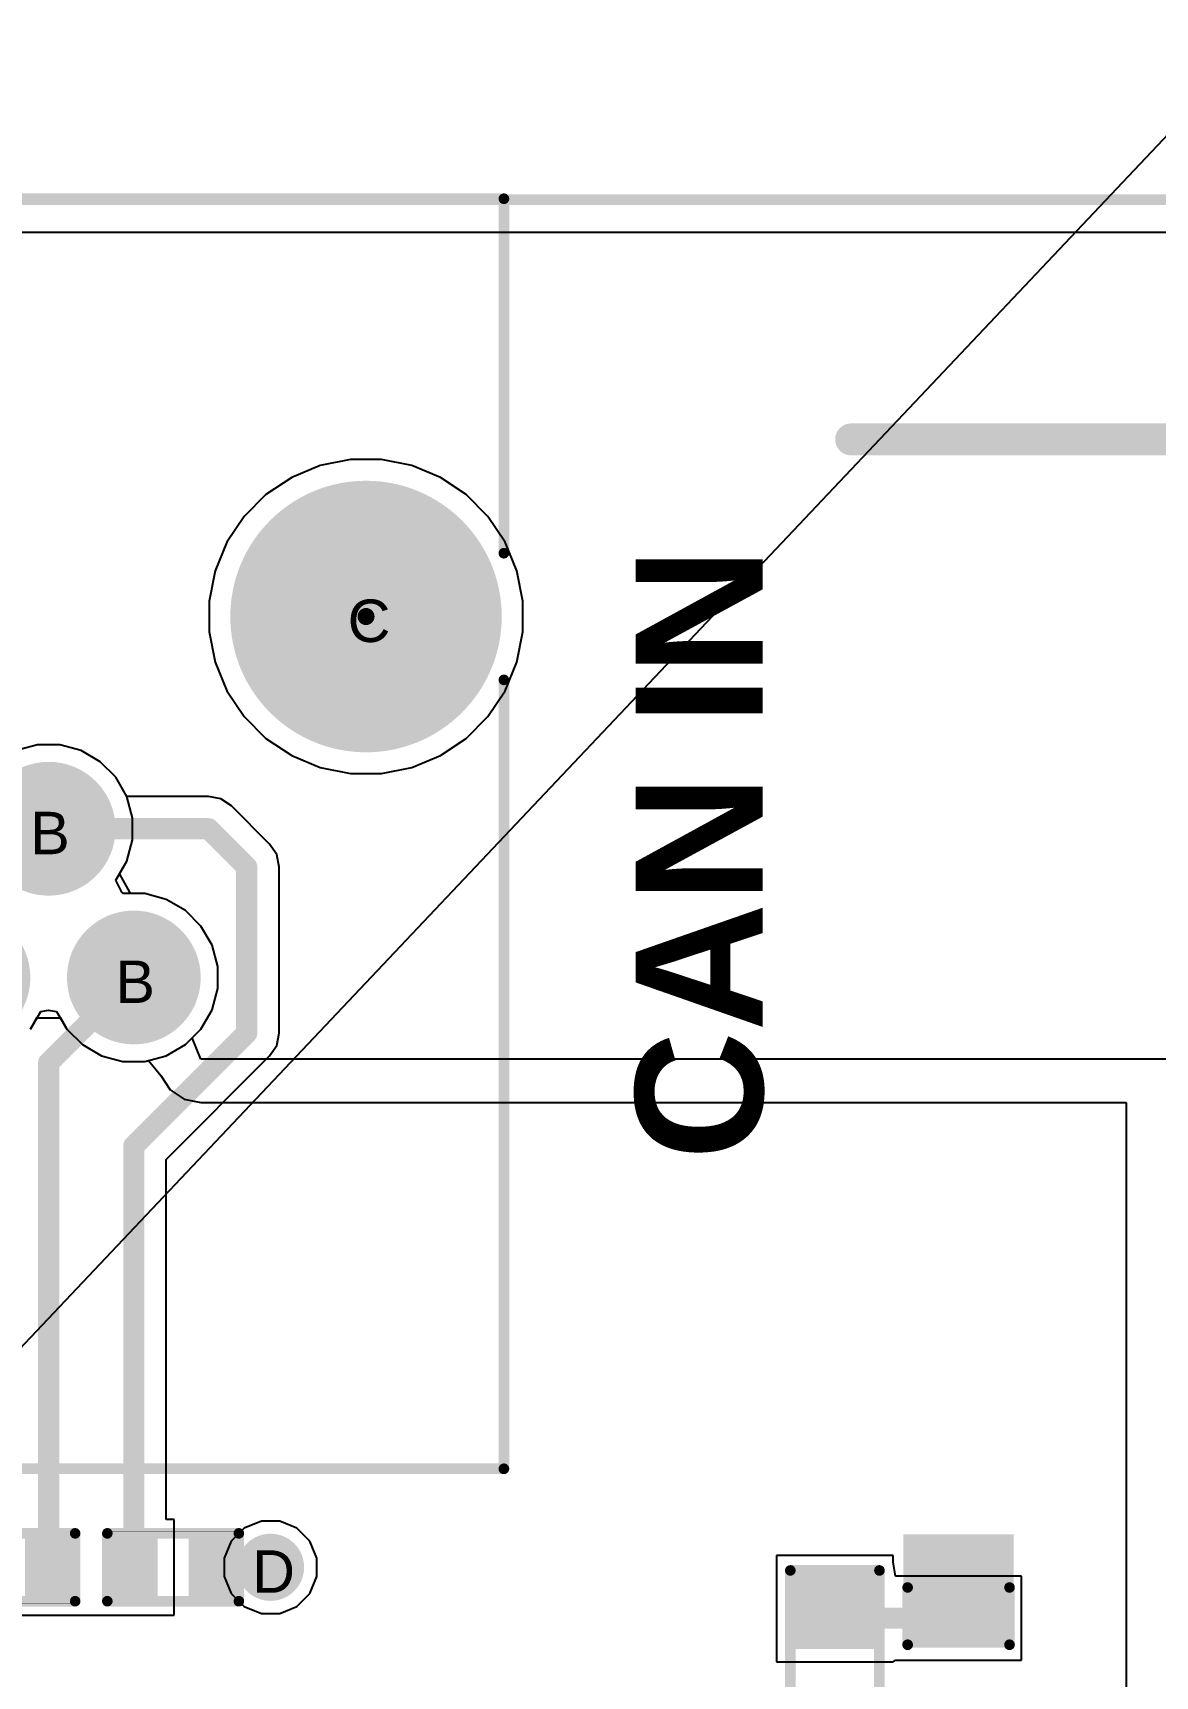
# Model space of a CAD drawing. Header units: inches. Extents: x 0 to 5032, y 0 to 5323.
# Drawn here: x 107.4 to 120.84, y 112.33 to 132 of the extents above; entities that cross this region are included whole.
import ezdxf

# ---------------------------------------------------------------- set-up
doc = ezdxf.new("R2010")
doc.units = ezdxf.units.IN
for name, color, linetype in [('Board Outline', 216, 'Continuous'), ('Bottom Layer', 5, 'Continuous'), ('Bottom Solder', 6, 'Continuous'), ('Drill Drawing', 1, 'Continuous'), ('Layer 1', 16, 'Continuous'), ('Layer 2', 76, 'Continuous'), ('Multi-Layer', 9, 'Continuous'), ('Pad Holes', 156, 'Continuous'), ('Top Layer', 1, 'Continuous'), ('Top Overlay', 2, 'Continuous'), ('Top Paste', 8, 'Continuous'), ('Top Solder', 216, 'Continuous'), ('Via Holes', 16, 'Continuous')]:
    doc.layers.add(name, color=color, linetype=linetype)
doc.styles.add('Arial', font='', dxfattribs={"height": 0.2})
doc.styles.add('Arial_Bold', font='', dxfattribs={"height": 0.2})
doc.styles.get('Arial').set_extended_font_data('Arial')
doc.styles.get('Arial_Bold').set_extended_font_data('Arial', bold=True)

# ---------------------------------------------------------------- blocks, each defined once
blk = doc.blocks.new('X12ADIWA3DY1027_155')
at = {"layer": 'Bottom Layer'}
h = blk.add_hatch(color=5, dxfattribs=at)
edge = h.paths.add_edge_path()
edge.add_arc((-3.57, 2.16), 0.75, 0, 360)
h = blk.add_hatch(color=5, dxfattribs=at)
edge = h.paths.add_edge_path()
edge.add_arc((-1.53, 2.16), 0.75, 0, 360)
h = blk.add_hatch(color=5, dxfattribs=at)
edge = h.paths.add_edge_path()
edge.add_arc((0.51, 2.16), 0.75, 0, 360)
h = blk.add_hatch(color=5, dxfattribs=at)
edge = h.paths.add_edge_path()
edge.add_arc((2.55, 2.16), 0.75, 0, 360)
h = blk.add_hatch(color=5, dxfattribs=at)
edge = h.paths.add_edge_path()
edge.add_arc((-2.55, 0.38), 0.75, 0, 360)
h = blk.add_hatch(color=5, dxfattribs=at)
edge = h.paths.add_edge_path()
edge.add_arc((-0.51, 0.38), 0.75, 0, 360)
h = blk.add_hatch(color=5, dxfattribs=at)
edge = h.paths.add_edge_path()
edge.add_arc((1.53, 0.38), 0.75, 0, 360)
h = blk.add_hatch(color=5, dxfattribs=at)
edge = h.paths.add_edge_path()
edge.add_arc((3.57, 0.38), 0.75, 0, 360)
at = {"layer": 'Bottom Solder'}
h = blk.add_hatch(color=6, dxfattribs=at)
edge = h.paths.add_edge_path()
edge.add_arc((-3.57, 2.16), 0.801, 0, 360)
h = blk.add_hatch(color=6, dxfattribs=at)
edge = h.paths.add_edge_path()
edge.add_arc((-1.53, 2.16), 0.801, 0, 360)
h = blk.add_hatch(color=6, dxfattribs=at)
edge = h.paths.add_edge_path()
edge.add_arc((0.51, 2.16), 0.801, 0, 360)
h = blk.add_hatch(color=6, dxfattribs=at)
edge = h.paths.add_edge_path()
edge.add_arc((2.55, 2.16), 0.801, 0, 360)
h = blk.add_hatch(color=6, dxfattribs=at)
edge = h.paths.add_edge_path()
edge.add_arc((-2.55, 0.38), 0.801, 0, 360)
h = blk.add_hatch(color=6, dxfattribs=at)
edge = h.paths.add_edge_path()
edge.add_arc((-0.51, 0.38), 0.801, 0, 360)
h = blk.add_hatch(color=6, dxfattribs=at)
edge = h.paths.add_edge_path()
edge.add_arc((1.53, 0.38), 0.801, 0, 360)
h = blk.add_hatch(color=6, dxfattribs=at)
edge = h.paths.add_edge_path()
edge.add_arc((3.57, 0.38), 0.801, 0, 360)
h = blk.add_hatch(color=6, dxfattribs=at)
edge = h.paths.add_edge_path()
edge.add_arc((-6.35, -2.16), 0.102, 0, 360)
h = blk.add_hatch(color=6, dxfattribs=at)
edge = h.paths.add_edge_path()
edge.add_arc((6.35, -2.16), 0.102, 0, 360)
at = {"layer": 'Layer 1'}
h = blk.add_hatch(color=16, dxfattribs=at)
edge = h.paths.add_edge_path()
edge.add_arc((-3.57, 2.16), 0.75, 0, 360)
h = blk.add_hatch(color=16, dxfattribs=at)
edge = h.paths.add_edge_path()
edge.add_arc((-1.53, 2.16), 0.75, 0, 360)
h = blk.add_hatch(color=16, dxfattribs=at)
edge = h.paths.add_edge_path()
edge.add_arc((0.51, 2.16), 0.75, 0, 360)
h = blk.add_hatch(color=16, dxfattribs=at)
edge = h.paths.add_edge_path()
edge.add_arc((2.55, 2.16), 0.75, 0, 360)
h = blk.add_hatch(color=16, dxfattribs=at)
edge = h.paths.add_edge_path()
edge.add_arc((-2.55, 0.38), 0.75, 0, 360)
h = blk.add_hatch(color=16, dxfattribs=at)
edge = h.paths.add_edge_path()
edge.add_arc((-0.51, 0.38), 0.75, 0, 360)
h = blk.add_hatch(color=16, dxfattribs=at)
edge = h.paths.add_edge_path()
edge.add_arc((1.53, 0.38), 0.75, 0, 360)
h = blk.add_hatch(color=16, dxfattribs=at)
edge = h.paths.add_edge_path()
edge.add_arc((3.57, 0.38), 0.75, 0, 360)
at = {"layer": 'Layer 2'}
h = blk.add_hatch(color=76, dxfattribs=at)
edge = h.paths.add_edge_path()
edge.add_arc((-3.57, 2.16), 0.75, 0, 360)
h = blk.add_hatch(color=76, dxfattribs=at)
edge = h.paths.add_edge_path()
edge.add_arc((-1.53, 2.16), 0.75, 0, 360)
h = blk.add_hatch(color=76, dxfattribs=at)
edge = h.paths.add_edge_path()
edge.add_arc((0.51, 2.16), 0.75, 0, 360)
h = blk.add_hatch(color=76, dxfattribs=at)
edge = h.paths.add_edge_path()
edge.add_arc((2.55, 2.16), 0.75, 0, 360)
h = blk.add_hatch(color=76, dxfattribs=at)
edge = h.paths.add_edge_path()
edge.add_arc((-2.55, 0.38), 0.75, 0, 360)
h = blk.add_hatch(color=76, dxfattribs=at)
edge = h.paths.add_edge_path()
edge.add_arc((-0.51, 0.38), 0.75, 0, 360)
h = blk.add_hatch(color=76, dxfattribs=at)
edge = h.paths.add_edge_path()
edge.add_arc((1.53, 0.38), 0.75, 0, 360)
h = blk.add_hatch(color=76, dxfattribs=at)
edge = h.paths.add_edge_path()
edge.add_arc((3.57, 0.38), 0.75, 0, 360)
at = {"layer": 'Multi-Layer'}
h = blk.add_hatch(color=9, dxfattribs=at)
edge = h.paths.add_edge_path()
edge.add_arc((-3.57, 2.16), 0.75, 0, 360)
h = blk.add_hatch(color=9, dxfattribs=at)
edge = h.paths.add_edge_path()
edge.add_arc((-1.53, 2.16), 0.75, 0, 360)
h = blk.add_hatch(color=9, dxfattribs=at)
edge = h.paths.add_edge_path()
edge.add_arc((0.51, 2.16), 0.75, 0, 360)
h = blk.add_hatch(color=9, dxfattribs=at)
edge = h.paths.add_edge_path()
edge.add_arc((2.55, 2.16), 0.75, 0, 360)
h = blk.add_hatch(color=9, dxfattribs=at)
edge = h.paths.add_edge_path()
edge.add_arc((-2.55, 0.38), 0.75, 0, 360)
h = blk.add_hatch(color=9, dxfattribs=at)
edge = h.paths.add_edge_path()
edge.add_arc((-0.51, 0.38), 0.75, 0, 360)
h = blk.add_hatch(color=9, dxfattribs=at)
edge = h.paths.add_edge_path()
edge.add_arc((1.53, 0.38), 0.75, 0, 360)
h = blk.add_hatch(color=9, dxfattribs=at)
edge = h.paths.add_edge_path()
edge.add_arc((3.57, 0.38), 0.75, 0, 360)
at = {"layer": 'Pad Holes'}
h = blk.add_hatch(color=7, dxfattribs=at)
edge = h.paths.add_edge_path()
edge.add_arc((-3.57, 2.16), 0.45, 0, 360)
h = blk.add_hatch(color=7, dxfattribs=at)
edge = h.paths.add_edge_path()
edge.add_arc((-1.53, 2.16), 0.45, 0, 360)
h = blk.add_hatch(color=7, dxfattribs=at)
edge = h.paths.add_edge_path()
edge.add_arc((0.51, 2.16), 0.45, 0, 360)
h = blk.add_hatch(color=7, dxfattribs=at)
edge = h.paths.add_edge_path()
edge.add_arc((2.55, 2.16), 0.45, 0, 360)
h = blk.add_hatch(color=7, dxfattribs=at)
edge = h.paths.add_edge_path()
edge.add_arc((-2.55, 0.38), 0.45, 0, 360)
h = blk.add_hatch(color=7, dxfattribs=at)
edge = h.paths.add_edge_path()
edge.add_arc((-0.51, 0.38), 0.45, 0, 360)
h = blk.add_hatch(color=7, dxfattribs=at)
edge = h.paths.add_edge_path()
edge.add_arc((1.53, 0.38), 0.45, 0, 360)
h = blk.add_hatch(color=7, dxfattribs=at)
edge = h.paths.add_edge_path()
edge.add_arc((3.57, 0.38), 0.45, 0, 360)
h = blk.add_hatch(color=7, dxfattribs=at)
edge = h.paths.add_edge_path()
edge.add_arc((-6.35, -2.16), 1.625, 0, 360)
h = blk.add_hatch(color=7, dxfattribs=at)
edge = h.paths.add_edge_path()
edge.add_arc((6.35, -2.16), 1.625, 0, 360)
at = {"layer": 'Top Layer'}
h = blk.add_hatch(color=1, dxfattribs=at)
edge = h.paths.add_edge_path()
edge.add_arc((-3.57, 2.16), 0.75, 0, 360)
h = blk.add_hatch(color=1, dxfattribs=at)
edge = h.paths.add_edge_path()
edge.add_arc((-1.53, 2.16), 0.75, 0, 360)
h = blk.add_hatch(color=1, dxfattribs=at)
edge = h.paths.add_edge_path()
edge.add_arc((0.51, 2.16), 0.75, 0, 360)
h = blk.add_hatch(color=1, dxfattribs=at)
edge = h.paths.add_edge_path()
edge.add_arc((2.55, 2.16), 0.75, 0, 360)
h = blk.add_hatch(color=1, dxfattribs=at)
edge = h.paths.add_edge_path()
edge.add_arc((-2.55, 0.38), 0.75, 0, 360)
h = blk.add_hatch(color=1, dxfattribs=at)
edge = h.paths.add_edge_path()
edge.add_arc((-0.51, 0.38), 0.75, 0, 360)
h = blk.add_hatch(color=1, dxfattribs=at)
edge = h.paths.add_edge_path()
edge.add_arc((1.53, 0.38), 0.75, 0, 360)
h = blk.add_hatch(color=1, dxfattribs=at)
edge = h.paths.add_edge_path()
edge.add_arc((3.57, 0.38), 0.75, 0, 360)
at = {"layer": 'Top Solder'}
h = blk.add_hatch(color=216, dxfattribs=at)
edge = h.paths.add_edge_path()
edge.add_arc((-3.57, 2.16), 0.801, 0, 360)
h = blk.add_hatch(color=216, dxfattribs=at)
edge = h.paths.add_edge_path()
edge.add_arc((-1.53, 2.16), 0.801, 0, 360)
h = blk.add_hatch(color=216, dxfattribs=at)
edge = h.paths.add_edge_path()
edge.add_arc((0.51, 2.16), 0.801, 0, 360)
h = blk.add_hatch(color=216, dxfattribs=at)
edge = h.paths.add_edge_path()
edge.add_arc((2.55, 2.16), 0.801, 0, 360)
h = blk.add_hatch(color=216, dxfattribs=at)
edge = h.paths.add_edge_path()
edge.add_arc((-2.55, 0.38), 0.801, 0, 360)
h = blk.add_hatch(color=216, dxfattribs=at)
edge = h.paths.add_edge_path()
edge.add_arc((-0.51, 0.38), 0.801, 0, 360)
h = blk.add_hatch(color=216, dxfattribs=at)
edge = h.paths.add_edge_path()
edge.add_arc((1.53, 0.38), 0.801, 0, 360)
h = blk.add_hatch(color=216, dxfattribs=at)
edge = h.paths.add_edge_path()
edge.add_arc((3.57, 0.38), 0.801, 0, 360)
h = blk.add_hatch(color=216, dxfattribs=at)
edge = h.paths.add_edge_path()
edge.add_arc((-6.35, -2.16), 0.102, 0, 360)
h = blk.add_hatch(color=216, dxfattribs=at)
edge = h.paths.add_edge_path()
edge.add_arc((6.35, -2.16), 0.102, 0, 360)
at = {"layer": 'Top Overlay'}
for points in [[(8, 8.04, 0.127, 0.127, 0), (-8, 8.04, 0.127, 0.127, 0)], [(-8.001, 8.04, 0.127, 0.127, 0), (-8.001, -1.402, 0.127, 0.127, 0)], [(8, 8.04, 0.127, 0.127, 0), (8, -1.4, 0.127, 0.127, 0)], [(-8.001, -2.918, 0.127, 0.127, 0), (-8.001, -7.16, 0.127, 0.127, 0)], [(8, -2.92, 0.127, 0.127, 0), (8, -7.16, 0.127, 0.127, 0)], [(8, -7.16, 0.127, 0.127, 0), (-8.001, -7.16, 0.127, 0.127, 0)]]:
    blk.add_lwpolyline(points, format="xyseb", dxfattribs=at)
for points in [[(-8.032, 8.04, 0.0635, 0.0635, 1), (-7.968, 8.04, 0.0635, 0.0635, 1)], [(-8.033, 8.04, 0.0635, 0.0635, 1), (-7.969, 8.04, 0.0635, 0.0635, 1)], [(7.968, 8.04, 0.0635, 0.0635, 1), (8.032, 8.04, 0.0635, 0.0635, 1)], [(7.968, 8.04, 0.0635, 0.0635, 1), (8.032, 8.04, 0.0635, 0.0635, 1)], [(-8.033, -1.402, 0.0635, 0.0635, 1), (-7.969, -1.402, 0.0635, 0.0635, 1)], [(7.968, -1.4, 0.0635, 0.0635, 1), (8.032, -1.4, 0.0635, 0.0635, 1)], [(-8.033, -2.918, 0.0635, 0.0635, 1), (-7.969, -2.918, 0.0635, 0.0635, 1)], [(7.968, -2.92, 0.0635, 0.0635, 1), (8.032, -2.92, 0.0635, 0.0635, 1)], [(-8.033, -7.16, 0.0635, 0.0635, 1), (-7.969, -7.16, 0.0635, 0.0635, 1)], [(-8.033, -7.16, 0.0635, 0.0635, 1), (-7.969, -7.16, 0.0635, 0.0635, 1)], [(7.968, -7.16, 0.0635, 0.0635, 1), (8.032, -7.16, 0.0635, 0.0635, 1)], [(7.968, -7.16, 0.0635, 0.0635, 1), (8.032, -7.16, 0.0635, 0.0635, 1)]]:
    blk.add_lwpolyline(points, format="xyseb", close=True, dxfattribs=at)
at = {"layer": 'Top Overlay', "style": 'Arial'}
blk.add_text('1', height=1, dxfattribs=at).set_placement((4.772, 0.276))
blk = doc.blocks.new('R___0402_169')
at = {"layer": 'Top Layer'}
for points in [[(-0.699, -0.318), (-0.699, 0.318), (-0.241, 0.318), (-0.241, -0.318)], [(0.241, -0.318), (0.241, 0.318), (0.699, 0.318), (0.699, -0.318)]]:
    blk.add_hatch(color=1, dxfattribs=at).paths.add_polyline_path(points)
at = {"layer": 'Top Paste'}
for points in [[(-0.699, -0.318), (-0.699, 0.318), (-0.241, 0.318), (-0.241, -0.318)], [(0.241, -0.318), (0.241, 0.318), (0.699, 0.318), (0.699, -0.318)]]:
    blk.add_hatch(color=8, dxfattribs=at).paths.add_polyline_path(points)
at = {"layer": 'Top Solder'}
for points in [[(-0.754, -0.373), (-0.754, 0.373), (-0.186, 0.373), (-0.186, -0.373)], [(0.186, -0.373), (0.186, 0.373), (0.754, 0.373), (0.754, -0.373)]]:
    blk.add_hatch(color=216, dxfattribs=at).paths.add_polyline_path(points)
at = {"layer": 'Top Overlay'}
for points in [[(0.787, 0.406, 0.127, 0.127, 0), (-0.787, 0.406, 0.127, 0.127, 0)], [(-0.787, 0.406, 0.127, 0.127, 0), (-0.787, -0.406, 0.127, 0.127, 0)], [(0.787, 0.406, 0.127, 0.127, 0), (0.787, -0.406, 0.127, 0.127, 0)], [(0.787, -0.406, 0.127, 0.127, 0), (-0.787, -0.406, 0.127, 0.127, 0)], [(0.813, -0.432, 0.00323, 0.00323, 0), (-0.813, -0.432, 0.00323, 0.00323, 0)]]:
    blk.add_lwpolyline(points, format="xyseb", dxfattribs=at)
for points in [[(-0.819, 0.406, 0.0635, 0.0635, 1), (-0.756, 0.406, 0.0635, 0.0635, 1)], [(-0.819, 0.406, 0.0635, 0.0635, 1), (-0.756, 0.406, 0.0635, 0.0635, 1)], [(0.756, 0.406, 0.0635, 0.0635, 1), (0.819, 0.406, 0.0635, 0.0635, 1)], [(0.756, 0.406, 0.0635, 0.0635, 1), (0.819, 0.406, 0.0635, 0.0635, 1)], [(-0.819, -0.406, 0.0635, 0.0635, 1), (-0.756, -0.406, 0.0635, 0.0635, 1)], [(-0.819, -0.406, 0.0635, 0.0635, 1), (-0.756, -0.406, 0.0635, 0.0635, 1)], [(0.756, -0.406, 0.0635, 0.0635, 1), (0.819, -0.406, 0.0635, 0.0635, 1)], [(0.756, -0.406, 0.0635, 0.0635, 1), (0.819, -0.406, 0.0635, 0.0635, 1)], [(-0.814, -0.432, 0.00161, 0.00161, 1), (-0.812, -0.432, 0.00161, 0.00161, 1)], [(0.812, -0.432, 0.00161, 0.00161, 1), (0.814, -0.432, 0.00161, 0.00161, 1)]]:
    blk.add_lwpolyline(points, format="xyseb", close=True, dxfattribs=at)
blk = doc.blocks.new('R___0402_170')
at = {"layer": 'Top Layer'}
for points in [[(-0.699, -0.318), (-0.699, 0.318), (-0.241, 0.318), (-0.241, -0.318)], [(0.241, -0.318), (0.241, 0.318), (0.699, 0.318), (0.699, -0.318)]]:
    blk.add_hatch(color=1, dxfattribs=at).paths.add_polyline_path(points)
at = {"layer": 'Top Paste'}
for points in [[(-0.699, -0.318), (-0.699, 0.318), (-0.241, 0.318), (-0.241, -0.318)], [(0.241, -0.318), (0.241, 0.318), (0.699, 0.318), (0.699, -0.318)]]:
    blk.add_hatch(color=8, dxfattribs=at).paths.add_polyline_path(points)
at = {"layer": 'Top Solder'}
for points in [[(-0.754, -0.373), (-0.754, 0.373), (-0.186, 0.373), (-0.186, -0.373)], [(0.186, -0.373), (0.186, 0.373), (0.754, 0.373), (0.754, -0.373)]]:
    blk.add_hatch(color=216, dxfattribs=at).paths.add_polyline_path(points)
at = {"layer": 'Top Overlay'}
for points in [[(-0.787, 0.406, 0.127, 0.127, 0), (0.787, 0.406, 0.127, 0.127, 0)], [(-0.787, -0.406, 0.127, 0.127, 0), (-0.787, 0.406, 0.127, 0.127, 0)], [(0.787, -0.406, 0.127, 0.127, 0), (0.787, 0.406, 0.127, 0.127, 0)], [(-0.787, -0.406, 0.127, 0.127, 0), (0.787, -0.406, 0.127, 0.127, 0)], [(-0.813, -0.432, 0.00323, 0.00323, 0), (0.813, -0.432, 0.00323, 0.00323, 0)]]:
    blk.add_lwpolyline(points, format="xyseb", dxfattribs=at)
for points in [[(-0.819, 0.406, 0.0635, 0.0635, 1), (-0.756, 0.406, 0.0635, 0.0635, 1)], [(-0.819, 0.406, 0.0635, 0.0635, 1), (-0.756, 0.406, 0.0635, 0.0635, 1)], [(0.756, 0.406, 0.0635, 0.0635, 1), (0.819, 0.406, 0.0635, 0.0635, 1)], [(0.756, 0.406, 0.0635, 0.0635, 1), (0.819, 0.406, 0.0635, 0.0635, 1)], [(-0.819, -0.406, 0.0635, 0.0635, 1), (-0.756, -0.406, 0.0635, 0.0635, 1)], [(-0.819, -0.406, 0.0635, 0.0635, 1), (-0.756, -0.406, 0.0635, 0.0635, 1)], [(0.756, -0.406, 0.0635, 0.0635, 1), (0.819, -0.406, 0.0635, 0.0635, 1)], [(0.756, -0.406, 0.0635, 0.0635, 1), (0.819, -0.406, 0.0635, 0.0635, 1)], [(-0.814, -0.432, 0.00161, 0.00161, 1), (-0.812, -0.432, 0.00161, 0.00161, 1)], [(0.812, -0.432, 0.00161, 0.00161, 1), (0.814, -0.432, 0.00161, 0.00161, 1)]]:
    blk.add_lwpolyline(points, format="xyseb", close=True, dxfattribs=at)
blk = doc.blocks.new('LED_0603_226')
at = {"layer": 'Top Layer'}
for points in [[(-1, 0.5), (-0.5, 0.5), (-0.5, -0.5), (-1, -0.5)], [(0.5, 0.5), (1, 0.5), (1, -0.5), (0.5, -0.5)]]:
    blk.add_hatch(color=1, dxfattribs=at).paths.add_polyline_path(points)
at = {"layer": 'Top Overlay'}
blk.add_hatch(color=2, dxfattribs=at).paths.add_polyline_path([(1.118, -0.66), (1.753, -0.66), (1.753, 0.66), (1.118, 0.66)])
at = {"layer": 'Top Paste'}
for points in [[(-1, 0.5), (-0.5, 0.5), (-0.5, -0.5), (-1, -0.5)], [(0.5, 0.5), (1, 0.5), (1, -0.5), (0.5, -0.5)]]:
    blk.add_hatch(color=8, dxfattribs=at).paths.add_polyline_path(points)
at = {"layer": 'Top Solder'}
for points in [[(-1.102, 0.602), (-0.398, 0.602), (-0.398, -0.602), (-1.102, -0.602)], [(0.398, 0.602), (1.102, 0.602), (1.102, -0.602), (0.398, -0.602)]]:
    blk.add_hatch(color=216, dxfattribs=at).paths.add_polyline_path(points)
at = {"layer": 'Top Overlay'}
for points in [[(-1.118, 0.61, 0.127, 0.127, 0), (-0.432, 0.61, 0.127, 0.127, 0)], [(-1.118, 0.61, 0.127, 0.127, 0), (-1.118, -0.61, 0.127, 0.127, 0)], [(0.432, 0.61, 0.127, 0.127, 0), (1.118, 0.61, 0.127, 0.127, 0)], [(1.118, 0.61, 0.127, 0.127, 0), (1.118, -0.61, 0.127, 0.127, 0)], [(-1.118, -0.61, 0.127, 0.127, 0), (-0.432, -0.61, 0.127, 0.127, 0)], [(0.432, -0.61, 0.127, 0.127, 0), (1.118, -0.61, 0.127, 0.127, 0)]]:
    blk.add_lwpolyline(points, format="xyseb", dxfattribs=at)
for points in [[(-1.149, 0.61, 0.0635, 0.0635, 1), (-1.086, 0.61, 0.0635, 0.0635, 1)], [(-1.149, 0.61, 0.0635, 0.0635, 1), (-1.086, 0.61, 0.0635, 0.0635, 1)], [(-0.464, 0.61, 0.0635, 0.0635, 1), (-0.4, 0.61, 0.0635, 0.0635, 1)], [(0.4, 0.61, 0.0635, 0.0635, 1), (0.464, 0.61, 0.0635, 0.0635, 1)], [(1.086, 0.61, 0.0635, 0.0635, 1), (1.149, 0.61, 0.0635, 0.0635, 1)], [(1.086, 0.61, 0.0635, 0.0635, 1), (1.149, 0.61, 0.0635, 0.0635, 1)], [(-1.149, -0.61, 0.0635, 0.0635, 1), (-1.086, -0.61, 0.0635, 0.0635, 1)], [(-1.149, -0.61, 0.0635, 0.0635, 1), (-1.086, -0.61, 0.0635, 0.0635, 1)], [(-0.464, -0.61, 0.0635, 0.0635, 1), (-0.4, -0.61, 0.0635, 0.0635, 1)], [(0.4, -0.61, 0.0635, 0.0635, 1), (0.464, -0.61, 0.0635, 0.0635, 1)], [(1.086, -0.61, 0.0635, 0.0635, 1), (1.149, -0.61, 0.0635, 0.0635, 1)], [(1.086, -0.61, 0.0635, 0.0635, 1), (1.149, -0.61, 0.0635, 0.0635, 1)]]:
    blk.add_lwpolyline(points, format="xyseb", close=True, dxfattribs=at)
blk = doc.blocks.new('R___0603_244')
at = {"layer": 'Top Layer'}
for points in [[(-0.381, 0.4445), (-0.381, -0.4445), (-1.143, -0.4445), (-1.143, 0.4445)], [(1.143, 0.4445), (1.143, -0.4445), (0.381, -0.4445), (0.381, 0.4445)]]:
    blk.add_hatch(color=1, dxfattribs=at).paths.add_polyline_path(points)
at = {"layer": 'Top Paste'}
for points in [[(-0.381, 0.4445), (-0.381, -0.4445), (-1.143, -0.4445), (-1.143, 0.4445)], [(1.143, 0.4445), (1.143, -0.4445), (0.381, -0.4445), (0.381, 0.4445)]]:
    blk.add_hatch(color=8, dxfattribs=at).paths.add_polyline_path(points)
at = {"layer": 'Top Solder'}
for points in [[(-0.2794, 0.5461), (-0.2794, -0.5461), (-1.2446, -0.5461), (-1.2446, 0.5461)], [(1.2446, 0.5461), (1.2446, -0.5461), (0.2794, -0.5461), (0.2794, 0.5461)]]:
    blk.add_hatch(color=216, dxfattribs=at).paths.add_polyline_path(points)
at = {"layer": 'Top Overlay'}
for points in [[(1.2192, 0.5334, 0.127, 0.127, 0), (-1.2192, 0.5334, 0.127, 0.127, 0)], [(-1.2192, -0.5334, 0.127, 0.127, 0), (-1.2192, 0.5334, 0.127, 0.127, 0)], [(1.2192, -0.5334, 0.127, 0.127, 0), (1.2192, 0.5334, 0.127, 0.127, 0)], [(1.2192, -0.5334, 0.127, 0.127, 0), (-1.2192, -0.5334, 0.127, 0.127, 0)]]:
    blk.add_lwpolyline(points, format="xyseb", dxfattribs=at)
for points in [[(-1.25095, 0.5334, 0.0635, 0.0635, 1), (-1.18745, 0.5334, 0.0635, 0.0635, 1)], [(-1.25095, 0.5334, 0.0635, 0.0635, 1), (-1.18745, 0.5334, 0.0635, 0.0635, 1)], [(1.18745, 0.5334, 0.0635, 0.0635, 1), (1.25095, 0.5334, 0.0635, 0.0635, 1)], [(1.18745, 0.5334, 0.0635, 0.0635, 1), (1.25095, 0.5334, 0.0635, 0.0635, 1)], [(-1.25095, -0.5334, 0.0635, 0.0635, 1), (-1.18745, -0.5334, 0.0635, 0.0635, 1)], [(-1.25095, -0.5334, 0.0635, 0.0635, 1), (-1.18745, -0.5334, 0.0635, 0.0635, 1)], [(1.18745, -0.5334, 0.0635, 0.0635, 1), (1.25095, -0.5334, 0.0635, 0.0635, 1)], [(1.18745, -0.5334, 0.0635, 0.0635, 1), (1.25095, -0.5334, 0.0635, 0.0635, 1)]]:
    blk.add_lwpolyline(points, format="xyseb", close=True, dxfattribs=at)

msp = doc.modelspace()

# ---------------------------------------------------------------- hatches: boundary and pattern name
at = {"layer": 'Bottom Layer'}
h = msp.add_hatch(color=5, dxfattribs=at)
edge = h.paths.add_edge_path()
edge.add_arc((110.244, 113.631), 0.3, 0, 360)
at = {"layer": 'Bottom Solder'}
h = msp.add_hatch(color=6, dxfattribs=at)
edge = h.paths.add_edge_path()
edge.add_arc((110.244, 113.631), 0.402, 0, 360)
at = {"layer": 'Layer 1'}
h = msp.add_hatch(color=16, dxfattribs=at)
edge = h.paths.add_edge_path()
edge.add_arc((110.244, 113.631), 0.3, 0, 360)
at = {"layer": 'Layer 2'}
h = msp.add_hatch(color=76, dxfattribs=at)
edge = h.paths.add_edge_path()
edge.add_arc((110.244, 113.631), 0.3, 0, 360)
at = {"layer": 'Top Layer'}
h = msp.add_hatch(color=1, dxfattribs=at)
edge = h.paths.add_edge_path()
edge.add_arc((110.244, 113.631), 0.3, 0, 360)
at = {"layer": 'Top Solder'}
h = msp.add_hatch(color=216, dxfattribs=at)
edge = h.paths.add_edge_path()
edge.add_arc((110.244, 113.631), 0.402, 0, 360)
at = {"layer": 'Via Holes'}
h = msp.add_hatch(color=7, dxfattribs=at)
edge = h.paths.add_edge_path()
edge.add_arc((110.244, 113.631), 0.15, 0, 360)

# ---------------------------------------------------------------- linework, layer by layer
at = {"layer": 'Board Outline'}
msp.add_lwpolyline([(0, 130, 0.127, 0.127, 0), (200, 130, 0.127, 0.127, 0)], format="xyseb", dxfattribs=at)
at = {"layer": 'Bottom Layer'}
for p, q in [((4.474, 129.612), (122.778, 129.612)), ((111.202, 126.889), (110.839, 126.817)), ((111.572, 126.889), (111.202, 126.889)), ((111.935, 126.817), (111.572, 126.889)), ((110.497, 126.675), (110.189, 126.469)), ((110.839, 126.817), (110.497, 126.675)), ((112.277, 126.675), (111.935, 126.817)), ((112.585, 126.469), (112.277, 126.675)), ((110.189, 126.469), (109.928, 126.208)), ((112.847, 126.208), (112.585, 126.469)), ((109.928, 126.208), (109.722, 125.9)), ((113.052, 125.9), (112.847, 126.208)), ((109.722, 125.9), (109.58, 125.558)), ((113.194, 125.558), (113.052, 125.9)), ((109.58, 125.558), (109.508, 125.195)), ((113.266, 125.195), (113.194, 125.558)), ((109.508, 125.195), (109.508, 124.825)), ((113.266, 124.825), (113.266, 125.195)), ((109.508, 124.825), (109.58, 124.462)), ((113.194, 124.462), (113.266, 124.825)), ((109.58, 124.462), (109.722, 124.12)), ((113.052, 124.12), (113.194, 124.462)), ((109.722, 124.12), (109.928, 123.812)), ((112.847, 123.812), (113.052, 124.12)), ((109.928, 123.812), (110.189, 123.55)), ((112.585, 123.55), (112.847, 123.812)), ((110.189, 123.55), (110.497, 123.345)), ((112.277, 123.345), (112.585, 123.55)), ((107.455, 123.474), (107.2, 123.405)), ((107.719, 123.474), (107.455, 123.474)), ((107.975, 123.405), (107.719, 123.474)), ((108.204, 123.273), (107.975, 123.405)), ((110.497, 123.345), (110.839, 123.203)), ((111.935, 123.203), (112.277, 123.345)), ((108.39, 123.086), (108.204, 123.273)), ((110.839, 123.203), (111.202, 123.131)), ((111.202, 123.131), (111.572, 123.131)), ((111.572, 123.131), (111.935, 123.203)), ((108.523, 122.857), (108.39, 123.086)), ((108.591, 122.602), (108.523, 122.857)), ((108.591, 122.338), (108.591, 122.602)), ((108.523, 122.082), (108.591, 122.338)), ((108.392, 121.856), (108.523, 122.082)), ((108.395, 121.845), (108.392, 121.856)), ((108.465, 121.713), (108.395, 121.845)), ((108.482, 121.694), (108.465, 121.713)), ((108.739, 121.694), (108.482, 121.694)), ((108.995, 121.625), (108.739, 121.694)), ((109.224, 121.493), (108.995, 121.625)), ((109.41, 121.306), (109.224, 121.493)), ((109.543, 121.077), (109.41, 121.306)), ((109.611, 120.822), (109.543, 121.077)), ((109.611, 120.558), (109.611, 120.822)), ((109.543, 120.302), (109.611, 120.558)), ((107.37, 120.073), (107.492, 120.284)), ((107.492, 120.284), (107.587, 120.298)), ((107.587, 120.298), (107.682, 120.284)), ((107.682, 120.284), (107.804, 120.073)), ((109.41, 120.073), (109.543, 120.302)), ((107.804, 120.073), (107.991, 119.886)), ((109.224, 119.886), (109.41, 120.073)), ((107.991, 119.886), (108.22, 119.754)), ((108.995, 119.754), (109.224, 119.886)), ((108.22, 119.754), (108.475, 119.686)), ((108.475, 119.686), (108.739, 119.686)), ((108.739, 119.686), (108.995, 119.754))]:
    msp.add_line(p, q, dxfattribs=at)
at = {"layer": 'Layer 1'}
for p, q in [((0.388, 129.612), (199.612, 129.612)), ((111.202, 126.889), (110.839, 126.817)), ((111.572, 126.889), (111.202, 126.889)), ((111.935, 126.817), (111.572, 126.889)), ((110.497, 126.675), (110.189, 126.469)), ((110.839, 126.817), (110.497, 126.675)), ((112.277, 126.675), (111.935, 126.817)), ((112.585, 126.469), (112.277, 126.675)), ((110.189, 126.469), (109.928, 126.208)), ((112.847, 126.208), (112.585, 126.469)), ((109.928, 126.208), (109.722, 125.9)), ((113.052, 125.9), (112.847, 126.208)), ((109.722, 125.9), (109.58, 125.558)), ((113.194, 125.558), (113.052, 125.9)), ((109.58, 125.558), (109.508, 125.195)), ((113.266, 125.195), (113.194, 125.558)), ((109.508, 125.195), (109.508, 124.825)), ((113.266, 124.825), (113.266, 125.195)), ((109.508, 124.825), (109.58, 124.462)), ((113.194, 124.462), (113.266, 124.825)), ((109.58, 124.462), (109.722, 124.12)), ((113.052, 124.12), (113.194, 124.462)), ((109.722, 124.12), (109.928, 123.812)), ((112.847, 123.812), (113.052, 124.12)), ((109.928, 123.812), (110.189, 123.55)), ((112.585, 123.55), (112.847, 123.812)), ((110.189, 123.55), (110.497, 123.345)), ((112.277, 123.345), (112.585, 123.55)), ((107.455, 123.474), (107.2, 123.405)), ((107.719, 123.474), (107.455, 123.474)), ((107.975, 123.405), (107.719, 123.474)), ((108.204, 123.273), (107.975, 123.405)), ((110.497, 123.345), (110.839, 123.203)), ((111.935, 123.203), (112.277, 123.345)), ((108.39, 123.086), (108.204, 123.273)), ((110.839, 123.203), (111.202, 123.131)), ((111.202, 123.131), (111.572, 123.131)), ((111.572, 123.131), (111.935, 123.203)), ((108.523, 122.857), (108.39, 123.086)), ((108.591, 122.602), (108.523, 122.857)), ((108.591, 122.338), (108.591, 122.602)), ((108.523, 122.082), (108.591, 122.338)), ((108.438, 121.935), (108.523, 122.082)), ((108.439, 121.925), (108.438, 121.935)), ((108.559, 121.71), (108.439, 121.925)), ((108.578, 121.694), (108.559, 121.71)), ((108.739, 121.694), (108.578, 121.694)), ((108.995, 121.625), (108.739, 121.694)), ((109.224, 121.493), (108.995, 121.625)), ((109.41, 121.306), (109.224, 121.493)), ((109.543, 121.077), (109.41, 121.306)), ((109.611, 120.822), (109.543, 121.077)), ((109.611, 120.558), (109.611, 120.822)), ((109.543, 120.302), (109.611, 120.558)), ((107.37, 120.073), (107.447, 120.207)), ((107.447, 120.207), (107.727, 120.207)), ((107.727, 120.207), (107.804, 120.073)), ((109.41, 120.073), (109.543, 120.302)), ((107.804, 120.073), (107.991, 119.886)), ((109.304, 119.967), (109.41, 120.073)), ((107.991, 119.886), (108.22, 119.754)), ((109.409, 119.713), (109.304, 119.967)), ((108.22, 119.754), (108.475, 119.686)), ((108.475, 119.686), (108.739, 119.686)), ((108.739, 119.686), (108.781, 119.697)), ((108.781, 119.697), (108.931, 119.515)), ((121.006, 119.713), (109.409, 119.713)), ((108.931, 119.515), (109.043, 119.347)), ((109.043, 119.347), (109.211, 119.234)), ((109.211, 119.234), (109.409, 119.195)), ((109.409, 119.195), (120.488, 119.195)), ((120.488, 119.195), (120.488, 108.943))]:
    msp.add_line(p, q, dxfattribs=at)
at = {"layer": 'Layer 2'}
for p, q in [((5.913, 129.612), (122.778, 129.612)), ((111.202, 126.889), (110.839, 126.817)), ((111.572, 126.889), (111.202, 126.889)), ((111.935, 126.817), (111.572, 126.889)), ((110.497, 126.675), (110.189, 126.469)), ((110.839, 126.817), (110.497, 126.675)), ((112.277, 126.675), (111.935, 126.817)), ((112.585, 126.469), (112.277, 126.675)), ((110.189, 126.469), (109.928, 126.208)), ((112.847, 126.208), (112.585, 126.469)), ((109.928, 126.208), (109.722, 125.9)), ((113.052, 125.9), (112.847, 126.208)), ((109.722, 125.9), (109.58, 125.558)), ((113.194, 125.558), (113.052, 125.9)), ((109.58, 125.558), (109.508, 125.195)), ((113.266, 125.195), (113.194, 125.558)), ((109.508, 125.195), (109.508, 124.825)), ((113.266, 124.825), (113.266, 125.195)), ((109.508, 124.825), (109.58, 124.462)), ((113.194, 124.462), (113.266, 124.825)), ((109.58, 124.462), (109.722, 124.12)), ((113.052, 124.12), (113.194, 124.462)), ((109.722, 124.12), (109.928, 123.812)), ((112.847, 123.812), (113.052, 124.12)), ((109.928, 123.812), (110.189, 123.55)), ((112.585, 123.55), (112.847, 123.812)), ((110.189, 123.55), (110.497, 123.345)), ((112.277, 123.345), (112.585, 123.55)), ((107.455, 123.474), (107.2, 123.405)), ((107.719, 123.474), (107.455, 123.474)), ((107.975, 123.405), (107.719, 123.474)), ((108.204, 123.273), (107.975, 123.405)), ((110.497, 123.345), (110.839, 123.203)), ((111.935, 123.203), (112.277, 123.345)), ((108.39, 123.086), (108.204, 123.273)), ((110.839, 123.203), (111.202, 123.131)), ((111.202, 123.131), (111.572, 123.131)), ((111.572, 123.131), (111.935, 123.203)), ((108.523, 122.857), (108.39, 123.086)), ((108.591, 122.602), (108.523, 122.857)), ((108.591, 122.338), (108.591, 122.602)), ((108.523, 122.082), (108.591, 122.338)), ((108.438, 121.935), (108.523, 122.082)), ((108.439, 121.925), (108.438, 121.935)), ((108.559, 121.71), (108.439, 121.925)), ((108.578, 121.694), (108.559, 121.71)), ((108.739, 121.694), (108.578, 121.694)), ((108.995, 121.625), (108.739, 121.694)), ((109.224, 121.493), (108.995, 121.625)), ((109.41, 121.306), (109.224, 121.493)), ((109.543, 121.077), (109.41, 121.306)), ((109.611, 120.822), (109.543, 121.077)), ((109.611, 120.558), (109.611, 120.822)), ((109.543, 120.302), (109.611, 120.558)), ((107.37, 120.073), (107.447, 120.207)), ((107.447, 120.207), (107.727, 120.207)), ((107.727, 120.207), (107.804, 120.073)), ((109.41, 120.073), (109.543, 120.302)), ((107.804, 120.073), (107.991, 119.886)), ((109.224, 119.886), (109.41, 120.073)), ((107.991, 119.886), (108.22, 119.754)), ((108.995, 119.754), (109.224, 119.886)), ((108.22, 119.754), (108.475, 119.686)), ((108.475, 119.686), (108.739, 119.686)), ((108.739, 119.686), (108.995, 119.754)), ((109.93, 114.1), (109.774, 113.944)), ((110.134, 114.185), (109.93, 114.1)), ((110.354, 114.185), (110.134, 114.185)), ((110.558, 114.1), (110.354, 114.185)), ((110.714, 113.944), (110.558, 114.1)), ((109.774, 113.944), (109.69, 113.741)), ((110.798, 113.741), (110.714, 113.944)), ((109.69, 113.741), (109.69, 113.52)), ((110.798, 113.52), (110.798, 113.741)), ((109.69, 113.52), (109.774, 113.317)), ((110.714, 113.317), (110.798, 113.52)), ((109.774, 113.317), (109.93, 113.161)), ((110.558, 113.161), (110.714, 113.317)), ((109.93, 113.161), (110.134, 113.077)), ((110.354, 113.077), (110.558, 113.161)), ((110.134, 113.077), (110.354, 113.077))]:
    msp.add_line(p, q, dxfattribs=at)
at = {"layer": 'Top Layer'}
for p, q in [((5.765, 129.612), (122.77, 129.612)), ((111.202, 126.889), (110.839, 126.817)), ((111.572, 126.889), (111.202, 126.889)), ((111.935, 126.817), (111.572, 126.889)), ((110.497, 126.675), (110.189, 126.469)), ((110.839, 126.817), (110.497, 126.675)), ((112.277, 126.675), (111.935, 126.817)), ((112.585, 126.469), (112.277, 126.675)), ((110.189, 126.469), (109.928, 126.208)), ((112.847, 126.208), (112.585, 126.469)), ((109.928, 126.208), (109.722, 125.9)), ((113.052, 125.9), (112.847, 126.208)), ((109.722, 125.9), (109.58, 125.558)), ((113.194, 125.558), (113.052, 125.9)), ((109.58, 125.558), (109.508, 125.195)), ((113.266, 125.195), (113.194, 125.558)), ((109.508, 125.195), (109.508, 124.825)), ((113.266, 124.825), (113.266, 125.195)), ((109.508, 124.825), (109.58, 124.462)), ((113.194, 124.462), (113.266, 124.825)), ((109.58, 124.462), (109.722, 124.12)), ((113.052, 124.12), (113.194, 124.462)), ((109.722, 124.12), (109.928, 123.812)), ((112.847, 123.812), (113.052, 124.12)), ((109.928, 123.812), (110.189, 123.55)), ((112.585, 123.55), (112.847, 123.812)), ((110.189, 123.55), (110.497, 123.345)), ((112.277, 123.345), (112.585, 123.55)), ((107.455, 123.474), (107.2, 123.405)), ((107.719, 123.474), (107.455, 123.474)), ((107.975, 123.405), (107.719, 123.474)), ((108.204, 123.273), (107.975, 123.405)), ((110.497, 123.345), (110.839, 123.203)), ((111.935, 123.203), (112.277, 123.345)), ((108.39, 123.086), (108.204, 123.273)), ((110.839, 123.203), (111.202, 123.131)), ((111.202, 123.131), (111.572, 123.131)), ((111.572, 123.131), (111.935, 123.203)), ((108.522, 122.858), (108.39, 123.086)), ((109.501, 122.858), (108.522, 122.858)), ((109.65, 122.829), (109.501, 122.858)), ((109.776, 122.744), (109.65, 122.829)), ((110.233, 122.287), (109.776, 122.744)), ((110.318, 122.161), (110.233, 122.287)), ((110.347, 122.012), (110.318, 122.161)), ((110.347, 120.025), (110.347, 122.012)), ((110.318, 119.877), (110.347, 120.025)), ((110.233, 119.751), (110.318, 119.877)), ((108.996, 118.513), (110.233, 119.751)), ((108.996, 114.202), (108.996, 118.513)), ((109.09, 114.202), (108.996, 114.202)), ((109.09, 113.059), (109.09, 114.202)), ((117.699, 113.771), (116.302, 113.771)), ((116.302, 113.771), (116.302, 112.501)), ((117.699, 113.692), (117.699, 113.771)), ((117.728, 113.526), (117.699, 113.692)), ((119.236, 113.526), (117.728, 113.526)), ((119.236, 112.518), (119.236, 113.526)), ((107.104, 113.059), (108.07, 113.059)), ((108.07, 113.059), (108.07, 113.059)), ((108.07, 113.059), (108.124, 113.059)), ((108.124, 113.059), (108.124, 113.059)), ((108.124, 113.059), (109.09, 113.059)), ((116.302, 112.501), (117.699, 112.501)), ((117.699, 112.501), (117.728, 112.518)), ((117.699, 112.501), (117.699, 112.501)), ((117.728, 112.518), (119.236, 112.518))]:
    msp.add_line(p, q, dxfattribs=at)
for points in [[(117.196, 127.13, 0.381, 0.381, 0), (131.702, 127.13, 0.381, 0.381, 0)], [(107.587, 122.47, 0.254, 0.254, 0), (109.501, 122.47, 0.254, 0.254, 0)], [(109.501, 122.47, 0.254, 0.254, 0), (109.959, 122.012, 0.254, 0.254, 0)], [(109.959, 120.025, 0.254, 0.254, 0), (109.959, 122.012, 0.254, 0.254, 0)], [(107.587, 119.67, 0.254, 0.254, 0), (108.607, 120.69, 0.254, 0.254, 0)], [(108.607, 118.674, 0.254, 0.254, 0), (109.959, 120.025, 0.254, 0.254, 0)], [(107.587, 113.631, 0.254, 0.254, 0), (107.587, 119.67, 0.254, 0.254, 0)], [(108.607, 113.631, 0.254, 0.254, 0), (108.607, 118.674, 0.254, 0.254, 0)], [(109.547, 113.631, 0.381, 0.381, 0), (110.244, 113.631, 0.381, 0.381, 0)], [(117.001, 113.136, 0.254, 0.254, 0), (117.114, 113.022, 0.254, 0.254, 0)], [(117.114, 113.022, 0.254, 0.254, 0), (118.482, 113.022, 0.254, 0.254, 0)]]:
    msp.add_lwpolyline(points, format="xyseb", dxfattribs=at)
for points in [[(117.1, 127.13, 0.191, 0.191, 1), (117.291, 127.13, 0.191, 0.191, 1)], [(107.524, 122.47, 0.127, 0.127, 1), (107.651, 122.47, 0.127, 0.127, 1)], [(109.438, 122.47, 0.127, 0.127, 1), (109.565, 122.47, 0.127, 0.127, 1)], [(109.438, 122.47, 0.127, 0.127, 1), (109.565, 122.47, 0.127, 0.127, 1)], [(109.895, 122.012, 0.127, 0.127, 1), (110.022, 122.012, 0.127, 0.127, 1)], [(109.895, 122.012, 0.127, 0.127, 1), (110.022, 122.012, 0.127, 0.127, 1)], [(108.544, 120.69, 0.127, 0.127, 1), (108.671, 120.69, 0.127, 0.127, 1)], [(109.895, 120.025, 0.127, 0.127, 1), (110.022, 120.025, 0.127, 0.127, 1)], [(109.895, 120.025, 0.127, 0.127, 1), (110.022, 120.025, 0.127, 0.127, 1)], [(107.524, 119.67, 0.127, 0.127, 1), (107.651, 119.67, 0.127, 0.127, 1)], [(107.524, 119.67, 0.127, 0.127, 1), (107.651, 119.67, 0.127, 0.127, 1)], [(108.544, 118.674, 0.127, 0.127, 1), (108.671, 118.674, 0.127, 0.127, 1)], [(108.544, 118.674, 0.127, 0.127, 1), (108.671, 118.674, 0.127, 0.127, 1)], [(107.524, 113.631, 0.127, 0.127, 1), (107.651, 113.631, 0.127, 0.127, 1)], [(108.544, 113.631, 0.127, 0.127, 1), (108.671, 113.631, 0.127, 0.127, 1)], [(109.452, 113.631, 0.191, 0.191, 1), (109.642, 113.631, 0.191, 0.191, 1)], [(110.149, 113.631, 0.191, 0.191, 1), (110.339, 113.631, 0.191, 0.191, 1)], [(116.937, 113.136, 0.127, 0.127, 1), (117.064, 113.136, 0.127, 0.127, 1)], [(117.051, 113.022, 0.127, 0.127, 1), (117.178, 113.022, 0.127, 0.127, 1)], [(117.051, 113.022, 0.127, 0.127, 1), (117.178, 113.022, 0.127, 0.127, 1)], [(118.418, 113.022, 0.127, 0.127, 1), (118.545, 113.022, 0.127, 0.127, 1)]]:
    msp.add_lwpolyline(points, format="xyseb", close=True, dxfattribs=at)
at = {"layer": 'Top Solder'}
msp.add_line((3.115, 6.162), (5032.339, 5323.237), dxfattribs=at)

# ---------------------------------------------------------------- block references
for name, p, rotation in [('X12ADIWA3DY1027_155', (105.037, 122.85), 180), ('R___0402_169', (109.077, 113.631), 180), ('LED_0603_226', (118.482, 112.272), 90), ('R___0603_244', (117.001, 112.374), 270)]:
    msp.add_blockref(name, p, dxfattribs=dict(rotation=rotation))
msp.add_blockref('R___0402_170', (107.117, 113.631))

# ---------------------------------------------------------------- texts
at = {"layer": 'Drill Drawing', "style": 'Arial'}
for s, p in [('C', (111.167, 124.705)), ('B', (107.367, 122.165)), ('B', (108.387, 120.385)), ('D', (110.024, 113.326))]:
    msp.add_text(s, height=0.508, dxfattribs=at).set_placement(p)
at = {"layer": 'Top Overlay', "style": 'Arial_Bold'}
msp.add_text('CAN IN', height=1.524, rotation=90, dxfattribs=at).set_placement((116.138, 118.507))

doc.saveas('drawing.dxf')
